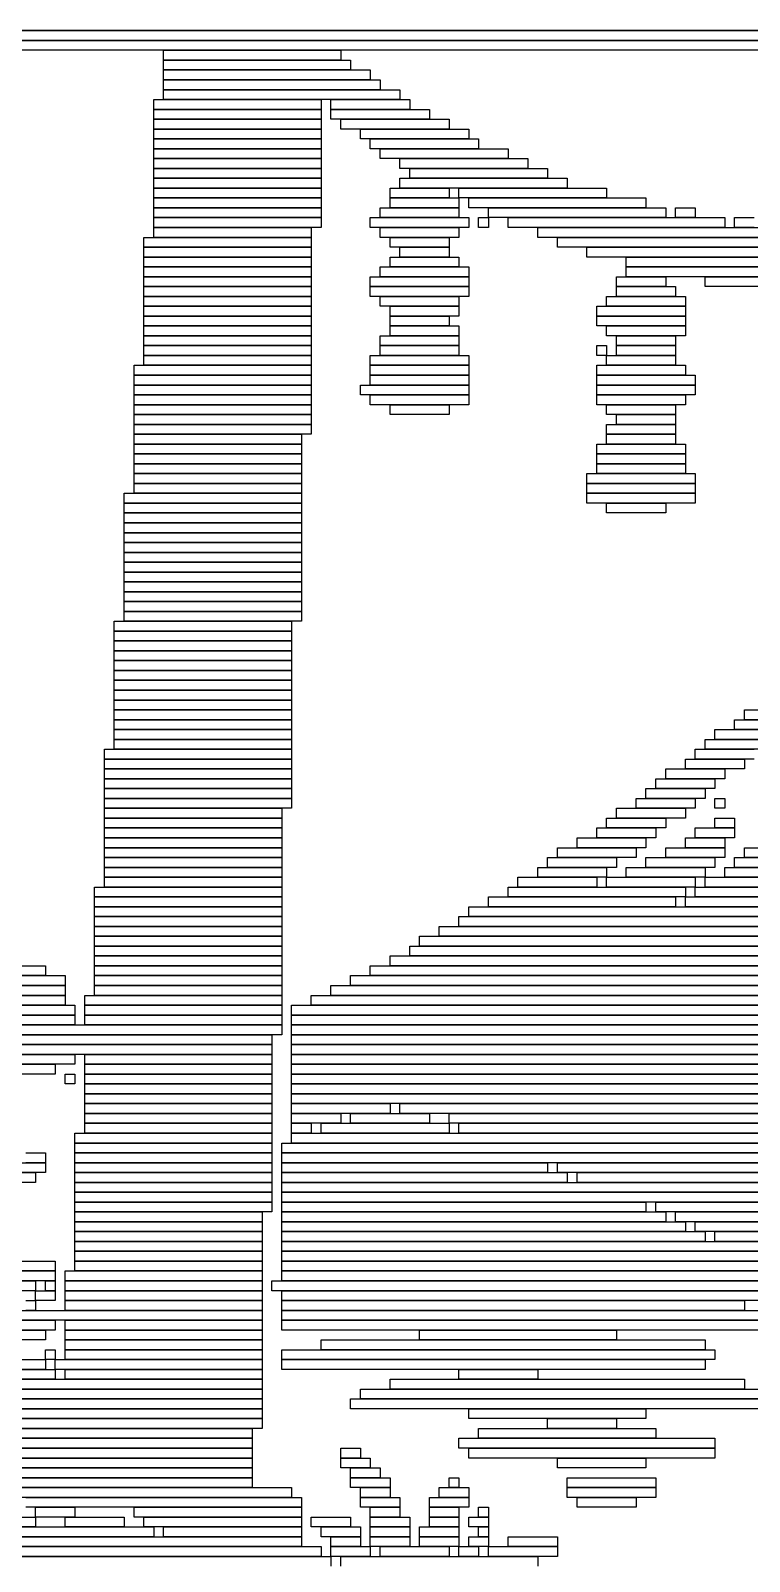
# Model space of a CAD drawing. Extents: x 290 to 734, y 306 to 705.
# Drawn here: x 434.5 to 507.5, y 413.5 to 569 of the extents above; entities that cross this region are included whole.
import ezdxf

# ---------------------------------------------------------------- set-up
doc = ezdxf.new("R2010")
doc.units = 0

msp = doc.modelspace()

# ---------------------------------------------------------------- linework, layer by layer
for p, q in [((625, 569), (413, 569)), ((413, 569), (625, 569)), ((625, 568), (413, 568)), ((424, 568), (571, 568)), ((571, 567), (424, 567)), ((448, 567), (466, 567)), ((448, 566), (448, 567)), ((466, 567), (466, 566)), ((466, 566), (448, 566)), ((448, 566), (467, 566)), ((448, 565), (448, 566)), ((467, 565), (448, 565)), ((448, 565), (469, 565)), ((448, 564), (448, 565)), ((467, 566), (467, 565)), ((469, 565), (469, 564)), ((469, 564), (448, 564)), ((448, 564), (470, 564)), ((448, 563), (448, 564)), ((470, 563), (448, 563)), ((448, 563), (472, 563)), ((448, 562), (448, 563)), ((470, 564), (470, 563)), ((472, 563), (472, 562)), ((447, 562), (464, 562)), ((447, 561), (447, 562)), ((472, 562), (448, 562)), ((464, 562), (464, 561)), ((465, 562), (473, 562)), ((465, 561), (465, 562)), ((473, 562), (473, 561)), ((464, 561), (447, 561)), ((447, 561), (464, 561)), ((447, 560), (447, 561)), ((464, 560), (447, 560)), ((447, 560), (464, 560)), ((447, 559), (447, 560)), ((464, 561), (464, 560)), ((464, 560), (464, 559)), ((473, 561), (465, 561)), ((465, 561), (475, 561)), ((465, 560), (465, 561)), ((475, 560), (465, 560)), ((466, 560), (477, 560)), ((466, 559), (466, 560)), ((475, 561), (475, 560)), ((477, 560), (477, 559)), ((464, 559), (447, 559)), ((447, 559), (464, 559)), ((447, 558), (447, 559)), ((464, 559), (464, 558)), ((477, 559), (466, 559)), ((468, 559), (479, 559)), ((468, 558), (468, 559)), ((479, 559), (479, 558)), ((464, 558), (447, 558)), ((447, 558), (464, 558)), ((447, 557), (447, 558)), ((464, 557), (447, 557)), ((447, 557), (464, 557)), ((447, 556), (447, 557)), ((464, 558), (464, 557)), ((464, 557), (464, 556)), ((479, 558), (468, 558)), ((469, 558), (480, 558)), ((469, 557), (469, 558)), ((480, 557), (469, 557)), ((470, 557), (483, 557)), ((470, 556), (470, 557)), ((480, 558), (480, 557)), ((483, 557), (483, 556)), ((464, 556), (447, 556)), ((447, 556), (464, 556)), ((447, 555), (447, 556)), ((464, 556), (464, 555)), ((483, 556), (470, 556)), ((472, 556), (485, 556)), ((472, 555), (472, 556)), ((485, 556), (485, 555)), ((464, 555), (447, 555)), ((447, 555), (464, 555)), ((447, 554), (447, 555)), ((464, 554), (447, 554)), ((447, 554), (464, 554)), ((447, 553), (447, 554)), ((464, 555), (464, 554)), ((464, 554), (464, 553)), ((485, 555), (472, 555)), ((472, 554), (489, 554)), ((472, 553), (472, 554)), ((473, 555), (487, 555)), ((473, 554), (473, 555)), ((487, 554), (473, 554)), ((487, 555), (487, 554)), ((489, 554), (489, 553)), ((464, 553), (447, 553)), ((447, 553), (464, 553)), ((447, 552), (447, 553)), ((464, 553), (464, 552)), ((471, 553), (477, 553)), ((471, 552), (471, 553)), ((489, 553), (472, 553)), ((477, 553), (477, 552)), ((478, 553), (493, 553)), ((478, 552), (478, 553)), ((493, 553), (493, 552)), ((464, 552), (447, 552)), ((447, 552), (464, 552)), ((447, 551), (447, 552)), ((464, 551), (447, 551)), ((447, 551), (464, 551)), ((447, 550), (447, 551)), ((464, 552), (464, 551)), ((464, 551), (464, 550)), ((470, 551), (478, 551)), ((470, 550), (470, 551)), ((477, 552), (471, 552)), ((471, 552), (478, 552)), ((471, 551), (471, 552)), ((478, 551), (471, 551)), ((493, 552), (478, 552)), ((478, 552), (478, 551)), ((478, 551), (478, 550)), ((479, 552), (497, 552)), ((479, 551), (479, 552)), ((497, 551), (479, 551)), ((481, 551), (499, 551)), ((481, 550), (481, 551)), ((497, 552), (497, 551)), ((499, 551), (499, 550)), ((500, 551), (502, 551)), ((500, 550), (500, 551)), ((502, 551), (502, 550)), ((464, 550), (447, 550)), ((447, 550), (464, 550)), ((447, 549), (447, 550)), ((464, 549), (447, 549)), ((447, 549), (463, 549)), ((447, 548), (447, 549)), ((463, 549), (463, 548)), ((464, 550), (464, 549)), ((469, 550), (479, 550)), ((469, 549), (469, 550)), ((479, 549), (469, 549)), ((478, 550), (470, 550)), ((470, 549), (478, 549)), ((470, 548), (470, 549)), ((478, 549), (478, 548)), ((479, 550), (479, 549)), ((480, 550), (481, 550)), ((480, 549), (480, 550)), ((481, 549), (480, 549)), ((499, 550), (481, 550)), ((481, 550), (481, 549)), ((483, 550), (505, 550)), ((483, 549), (483, 550)), ((505, 549), (483, 549)), ((486, 549), (517, 549)), ((486, 548), (486, 549)), ((502, 550), (500, 550)), ((505, 550), (505, 549)), ((506, 550), (508, 550)), ((506, 549), (506, 550)), ((508, 549), (506, 549)), ((446, 548), (463, 548)), ((446, 547), (446, 548)), ((463, 548), (447, 548)), ((463, 548), (463, 547)), ((478, 548), (470, 548)), ((471, 548), (477, 548)), ((471, 547), (471, 548)), ((477, 548), (477, 547)), ((517, 548), (486, 548)), ((488, 548), (550, 548)), ((488, 547), (488, 548)), ((463, 547), (446, 547)), ((446, 547), (463, 547)), ((446, 546), (446, 547)), ((463, 546), (446, 546)), ((446, 546), (463, 546)), ((446, 545), (446, 546)), ((463, 547), (463, 546)), ((463, 546), (463, 545)), ((477, 547), (471, 547)), ((471, 546), (478, 546)), ((471, 545), (471, 546)), ((472, 547), (477, 547)), ((472, 546), (472, 547)), ((477, 546), (472, 546)), ((477, 547), (477, 546)), ((478, 546), (478, 545)), ((550, 547), (488, 547)), ((491, 547), (547, 547)), ((491, 546), (491, 547)), ((547, 546), (491, 546)), ((495, 546), (543, 546)), ((495, 545), (495, 546)), ((463, 545), (446, 545)), ((446, 545), (463, 545)), ((446, 544), (446, 545)), ((463, 545), (463, 544)), ((470, 545), (479, 545)), ((470, 544), (470, 545)), ((478, 545), (471, 545)), ((479, 545), (479, 544)), ((543, 545), (495, 545)), ((495, 545), (539, 545)), ((495, 544), (495, 545)), ((463, 544), (446, 544)), ((446, 544), (463, 544)), ((446, 543), (446, 544)), ((463, 543), (446, 543)), ((446, 543), (463, 543)), ((446, 542), (446, 543)), ((463, 544), (463, 543)), ((463, 543), (463, 542)), ((469, 544), (479, 544)), ((469, 543), (469, 544)), ((479, 543), (469, 543)), ((469, 543), (479, 543)), ((469, 542), (469, 543)), ((479, 544), (470, 544)), ((479, 544), (479, 543)), ((479, 543), (479, 542)), ((494, 544), (499, 544)), ((494, 543), (494, 544)), ((499, 543), (494, 543)), ((494, 543), (500, 543)), ((494, 542), (494, 543)), ((539, 544), (495, 544)), ((499, 544), (499, 543)), ((500, 543), (500, 542)), ((503, 544), (534, 544)), ((503, 543), (503, 544)), ((534, 543), (503, 543)), ((463, 542), (446, 542)), ((446, 542), (463, 542)), ((446, 541), (446, 542)), ((463, 542), (463, 541)), ((479, 542), (469, 542)), ((470, 542), (478, 542)), ((470, 541), (470, 542)), ((478, 542), (478, 541)), ((493, 542), (501, 542)), ((493, 541), (493, 542)), ((500, 542), (494, 542)), ((501, 542), (501, 541)), ((463, 541), (446, 541)), ((446, 541), (463, 541)), ((446, 540), (446, 541)), ((463, 540), (446, 540)), ((446, 540), (463, 540)), ((446, 539), (446, 540)), ((463, 541), (463, 540)), ((463, 540), (463, 539)), ((478, 541), (470, 541)), ((471, 541), (478, 541)), ((471, 540), (471, 541)), ((478, 540), (471, 540)), ((471, 540), (477, 540)), ((471, 539), (471, 540)), ((477, 540), (477, 539)), ((478, 541), (478, 540)), ((492, 541), (501, 541)), ((492, 540), (492, 541)), ((501, 540), (492, 540)), ((492, 540), (501, 540)), ((492, 539), (492, 540)), ((501, 541), (493, 541)), ((501, 541), (501, 540)), ((501, 540), (501, 539)), ((463, 539), (446, 539)), ((446, 539), (463, 539)), ((446, 538), (446, 539)), ((463, 539), (463, 538)), ((477, 539), (471, 539)), ((471, 539), (478, 539)), ((471, 538), (471, 539)), ((478, 539), (478, 538)), ((501, 539), (492, 539)), ((493, 539), (501, 539)), ((493, 538), (493, 539)), ((501, 539), (501, 538)), ((463, 538), (446, 538)), ((446, 538), (463, 538)), ((446, 537), (446, 538)), ((463, 537), (446, 537)), ((446, 537), (463, 537)), ((446, 536), (446, 537)), ((463, 538), (463, 537)), ((463, 537), (463, 536)), ((470, 538), (478, 538)), ((470, 537), (470, 538)), ((478, 537), (470, 537)), ((470, 537), (478, 537)), ((470, 536), (470, 537)), ((478, 538), (471, 538)), ((478, 538), (478, 537)), ((478, 537), (478, 536)), ((492, 537), (493, 537)), ((492, 536), (492, 537)), ((501, 538), (493, 538)), ((493, 537), (493, 536)), ((494, 538), (500, 538)), ((494, 537), (494, 538)), ((500, 537), (494, 537)), ((494, 537), (500, 537)), ((494, 536), (494, 537)), ((500, 538), (500, 537)), ((500, 537), (500, 536)), ((445, 535), (463, 535)), ((445, 534), (445, 535)), ((463, 536), (446, 536)), ((446, 536), (463, 536)), ((446, 535), (446, 536)), ((463, 535), (446, 535)), ((463, 536), (463, 535)), ((463, 535), (463, 534)), ((469, 536), (479, 536)), ((469, 535), (469, 536)), ((479, 535), (469, 535)), ((469, 535), (479, 535)), ((469, 534), (469, 535)), ((478, 536), (470, 536)), ((479, 536), (479, 535)), ((479, 535), (479, 534)), ((493, 536), (492, 536)), ((492, 535), (501, 535)), ((492, 534), (492, 535)), ((493, 536), (500, 536)), ((493, 535), (493, 536)), ((500, 535), (493, 535)), ((500, 536), (494, 536)), ((500, 536), (500, 535)), ((501, 535), (501, 534)), ((463, 534), (445, 534)), ((445, 534), (463, 534)), ((445, 533), (445, 534)), ((463, 534), (463, 533)), ((479, 534), (469, 534)), ((469, 534), (479, 534)), ((469, 533), (469, 534)), ((479, 534), (479, 533)), ((501, 534), (492, 534)), ((492, 534), (502, 534)), ((492, 533), (492, 534)), ((502, 534), (502, 533)), ((463, 533), (445, 533)), ((445, 533), (463, 533)), ((445, 532), (445, 533)), ((463, 532), (445, 532)), ((445, 532), (463, 532)), ((445, 531), (445, 532)), ((463, 533), (463, 532)), ((463, 532), (463, 531)), ((468, 533), (479, 533)), ((468, 532), (468, 533)), ((479, 532), (468, 532)), ((479, 533), (469, 533)), ((469, 532), (479, 532)), ((469, 531), (469, 532)), ((479, 533), (479, 532)), ((479, 532), (479, 531)), ((502, 533), (492, 533)), ((492, 533), (502, 533)), ((492, 532), (492, 533)), ((502, 532), (492, 532)), ((492, 532), (501, 532)), ((492, 531), (492, 532)), ((501, 532), (501, 531)), ((502, 533), (502, 532)), ((463, 531), (445, 531)), ((445, 531), (463, 531)), ((445, 530), (445, 531)), ((463, 531), (463, 530)), ((479, 531), (469, 531)), ((471, 531), (477, 531)), ((471, 530), (471, 531)), ((477, 531), (477, 530)), ((501, 531), (492, 531)), ((493, 531), (500, 531)), ((493, 530), (493, 531)), ((500, 531), (500, 530)), ((463, 530), (445, 530)), ((445, 530), (463, 530)), ((445, 529), (445, 530)), ((463, 529), (445, 529)), ((445, 529), (463, 529)), ((445, 528), (445, 529)), ((463, 530), (463, 529)), ((463, 529), (463, 528)), ((477, 530), (471, 530)), ((500, 530), (493, 530)), ((493, 529), (500, 529)), ((493, 528), (493, 529)), ((494, 530), (500, 530)), ((494, 529), (494, 530)), ((500, 529), (494, 529)), ((500, 530), (500, 529)), ((500, 529), (500, 528)), ((463, 528), (445, 528)), ((445, 528), (462, 528)), ((445, 527), (445, 528)), ((462, 528), (462, 527)), ((500, 528), (493, 528)), ((493, 528), (500, 528)), ((493, 527), (493, 528)), ((500, 528), (500, 527)), ((462, 527), (445, 527)), ((445, 527), (462, 527)), ((445, 526), (445, 527)), ((462, 526), (445, 526)), ((445, 526), (462, 526)), ((445, 525), (445, 526)), ((462, 527), (462, 526)), ((462, 526), (462, 525)), ((492, 527), (501, 527)), ((492, 526), (492, 527)), ((501, 526), (492, 526)), ((492, 526), (501, 526)), ((492, 525), (492, 526)), ((500, 527), (493, 527)), ((501, 527), (501, 526)), ((501, 526), (501, 525)), ((462, 525), (445, 525)), ((445, 525), (462, 525)), ((445, 524), (445, 525)), ((462, 525), (462, 524)), ((501, 525), (492, 525)), ((492, 525), (501, 525)), ((492, 524), (492, 525)), ((501, 525), (501, 524)), ((462, 524), (445, 524)), ((445, 524), (462, 524)), ((445, 523), (445, 524)), ((462, 523), (445, 523)), ((445, 523), (462, 523)), ((445, 522), (445, 523)), ((462, 524), (462, 523)), ((462, 523), (462, 522)), ((491, 524), (502, 524)), ((491, 523), (491, 524)), ((502, 523), (491, 523)), ((491, 523), (502, 523)), ((491, 522), (491, 523)), ((501, 524), (492, 524)), ((502, 524), (502, 523)), ((502, 523), (502, 522)), ((444, 522), (462, 522)), ((444, 521), (444, 522)), ((462, 521), (444, 521)), ((444, 521), (462, 521)), ((444, 520), (444, 521)), ((462, 522), (445, 522)), ((462, 522), (462, 521)), ((462, 521), (462, 520)), ((502, 522), (491, 522)), ((491, 522), (502, 522)), ((491, 521), (491, 522)), ((502, 521), (491, 521)), ((493, 521), (499, 521)), ((493, 520), (493, 521)), ((499, 521), (499, 520)), ((502, 522), (502, 521)), ((462, 520), (444, 520)), ((444, 520), (462, 520)), ((444, 519), (444, 520)), ((462, 520), (462, 519)), ((499, 520), (493, 520)), ((462, 519), (444, 519)), ((444, 519), (462, 519)), ((444, 518), (444, 519)), ((462, 518), (444, 518)), ((444, 518), (462, 518)), ((444, 517), (444, 518)), ((462, 519), (462, 518)), ((462, 518), (462, 517)), ((462, 517), (444, 517)), ((444, 517), (462, 517)), ((444, 516), (444, 517)), ((462, 517), (462, 516)), ((462, 516), (444, 516)), ((444, 516), (462, 516)), ((444, 515), (444, 516)), ((462, 515), (444, 515)), ((444, 515), (462, 515)), ((444, 514), (444, 515)), ((462, 516), (462, 515)), ((462, 515), (462, 514)), ((462, 514), (444, 514)), ((444, 514), (462, 514)), ((444, 513), (444, 514)), ((462, 514), (462, 513)), ((462, 513), (444, 513)), ((444, 513), (462, 513)), ((444, 512), (444, 513)), ((462, 512), (444, 512)), ((444, 512), (462, 512)), ((444, 511), (444, 512)), ((462, 513), (462, 512)), ((462, 512), (462, 511)), ((462, 511), (444, 511)), ((444, 511), (462, 511)), ((444, 510), (444, 511)), ((462, 511), (462, 510)), ((443, 509), (461, 509)), ((443, 508), (443, 509)), ((462, 510), (444, 510)), ((444, 510), (462, 510)), ((444, 509), (444, 510)), ((462, 509), (444, 509)), ((461, 509), (461, 508)), ((462, 510), (462, 509)), ((461, 508), (443, 508)), ((443, 508), (461, 508)), ((443, 507), (443, 508)), ((461, 507), (443, 507)), ((443, 507), (461, 507)), ((443, 506), (443, 507)), ((461, 508), (461, 507)), ((461, 507), (461, 506)), ((461, 506), (443, 506)), ((443, 506), (461, 506)), ((443, 505), (443, 506)), ((461, 506), (461, 505)), ((461, 505), (443, 505)), ((443, 505), (461, 505)), ((443, 504), (443, 505)), ((461, 504), (443, 504)), ((443, 504), (461, 504)), ((443, 503), (443, 504)), ((461, 505), (461, 504)), ((461, 504), (461, 503)), ((461, 503), (443, 503)), ((443, 503), (461, 503)), ((443, 502), (443, 503)), ((461, 503), (461, 502)), ((461, 502), (443, 502)), ((443, 502), (461, 502)), ((443, 501), (443, 502)), ((461, 501), (443, 501)), ((443, 501), (461, 501)), ((443, 500), (443, 501)), ((461, 502), (461, 501)), ((461, 501), (461, 500)), ((461, 500), (443, 500)), ((443, 500), (461, 500)), ((443, 499), (443, 500)), ((461, 500), (461, 499)), ((507, 500), (512, 500)), ((507, 499), (507, 500)), ((461, 499), (443, 499)), ((443, 499), (461, 499)), ((443, 498), (443, 499)), ((461, 498), (443, 498)), ((443, 498), (461, 498)), ((443, 497), (443, 498)), ((461, 499), (461, 498)), ((461, 498), (461, 497)), ((504, 498), (510, 498)), ((504, 497), (504, 498)), ((506, 499), (511, 499)), ((506, 498), (506, 499)), ((511, 498), (506, 498)), ((512, 499), (507, 499)), ((461, 497), (443, 497)), ((443, 497), (461, 497)), ((443, 496), (443, 497)), ((461, 497), (461, 496)), ((503, 497), (509, 497)), ((503, 496), (503, 497)), ((510, 497), (504, 497)), ((442, 496), (461, 496)), ((442, 495), (442, 496)), ((461, 495), (442, 495)), ((442, 495), (461, 495)), ((442, 494), (442, 495)), ((461, 496), (443, 496)), ((461, 496), (461, 495)), ((461, 495), (461, 494)), ((501, 495), (507, 495)), ((501, 494), (501, 495)), ((502, 496), (508, 496)), ((502, 495), (502, 496)), ((508, 495), (502, 495)), ((509, 496), (503, 496)), ((507, 495), (507, 494)), ((461, 494), (442, 494)), ((442, 494), (461, 494)), ((442, 493), (442, 494)), ((461, 493), (442, 493)), ((442, 493), (461, 493)), ((442, 492), (442, 493)), ((461, 494), (461, 493)), ((461, 493), (461, 492)), ((498, 493), (504, 493)), ((498, 492), (498, 493)), ((499, 494), (505, 494)), ((499, 493), (499, 494)), ((505, 493), (499, 493)), ((507, 494), (501, 494)), ((504, 493), (504, 492)), ((505, 494), (505, 493)), ((461, 492), (442, 492)), ((442, 492), (461, 492)), ((442, 491), (442, 492)), ((461, 492), (461, 491)), ((497, 492), (503, 492)), ((497, 491), (497, 492)), ((504, 492), (498, 492)), ((503, 492), (503, 491)), ((461, 491), (442, 491)), ((442, 491), (461, 491)), ((442, 490), (442, 491)), ((461, 490), (442, 490)), ((442, 490), (460, 490)), ((442, 489), (442, 490)), ((460, 490), (460, 489)), ((461, 491), (461, 490)), ((494, 490), (501, 490)), ((494, 489), (494, 490)), ((496, 491), (502, 491)), ((496, 490), (496, 491)), ((502, 490), (496, 490)), ((503, 491), (497, 491)), ((501, 490), (501, 489)), ((502, 491), (502, 490)), ((504, 491), (505, 491)), ((504, 490), (504, 491)), ((505, 490), (504, 490)), ((505, 491), (505, 490)), ((460, 489), (442, 489)), ((442, 489), (460, 489)), ((442, 488), (442, 489)), ((460, 489), (460, 488)), ((493, 489), (499, 489)), ((493, 488), (493, 489)), ((501, 489), (494, 489)), ((499, 489), (499, 488)), ((504, 489), (506, 489)), ((504, 488), (504, 489)), ((506, 489), (506, 488)), ((460, 488), (442, 488)), ((442, 488), (460, 488)), ((442, 487), (442, 488)), ((460, 487), (442, 487)), ((442, 487), (460, 487)), ((442, 486), (442, 487)), ((460, 488), (460, 487)), ((460, 487), (460, 486)), ((490, 487), (497, 487)), ((490, 486), (490, 487)), ((492, 488), (498, 488)), ((492, 487), (492, 488)), ((498, 487), (492, 487)), ((499, 488), (493, 488)), ((497, 487), (497, 486)), ((498, 488), (498, 487)), ((501, 487), (505, 487)), ((501, 486), (501, 487)), ((502, 488), (506, 488)), ((502, 487), (502, 488)), ((506, 487), (502, 487)), ((506, 488), (504, 488)), ((505, 487), (505, 486)), ((506, 488), (506, 487)), ((460, 486), (442, 486)), ((442, 486), (460, 486)), ((442, 485), (442, 486)), ((460, 486), (460, 485)), ((488, 486), (496, 486)), ((488, 485), (488, 486)), ((497, 486), (490, 486)), ((496, 486), (496, 485)), ((499, 486), (505, 486)), ((499, 485), (499, 486)), ((505, 486), (501, 486)), ((505, 486), (505, 485)), ((507, 486), (512, 486)), ((507, 485), (507, 486)), ((460, 485), (442, 485)), ((442, 485), (460, 485)), ((442, 484), (442, 485)), ((460, 484), (442, 484)), ((442, 484), (460, 484)), ((442, 483), (442, 484)), ((460, 485), (460, 484)), ((460, 484), (460, 483)), ((486, 484), (493, 484)), ((486, 483), (486, 484)), ((487, 485), (494, 485)), ((487, 484), (487, 485)), ((494, 484), (487, 484)), ((496, 485), (488, 485)), ((493, 484), (493, 483)), ((494, 485), (494, 484)), ((495, 484), (503, 484)), ((495, 483), (495, 484)), ((497, 485), (504, 485)), ((497, 484), (497, 485)), ((504, 484), (497, 484)), ((505, 485), (499, 485)), ((503, 484), (503, 483)), ((504, 485), (504, 484)), ((505, 484), (511, 484)), ((505, 483), (505, 484)), ((506, 485), (511, 485)), ((506, 484), (506, 485)), ((511, 484), (506, 484)), ((512, 485), (507, 485)), ((460, 483), (442, 483)), ((442, 483), (460, 483)), ((442, 482), (442, 483)), ((460, 483), (460, 482)), ((484, 483), (492, 483)), ((484, 482), (484, 483)), ((493, 483), (486, 483)), ((492, 483), (492, 482)), ((493, 483), (502, 483)), ((493, 482), (493, 483)), ((503, 483), (495, 483)), ((502, 483), (502, 482)), ((503, 483), (516, 483)), ((503, 482), (503, 483)), ((511, 483), (505, 483)), ((441, 482), (460, 482)), ((441, 481), (441, 482)), ((460, 481), (441, 481)), ((441, 481), (460, 481)), ((441, 480), (441, 481)), ((460, 482), (442, 482)), ((460, 482), (460, 481)), ((460, 481), (460, 480)), ((481, 481), (500, 481)), ((481, 480), (481, 481)), ((483, 482), (501, 482)), ((483, 481), (483, 482)), ((501, 481), (483, 481)), ((492, 482), (484, 482)), ((502, 482), (493, 482)), ((500, 481), (500, 480)), ((501, 482), (501, 481)), ((501, 481), (515, 481)), ((501, 480), (501, 481)), ((502, 482), (516, 482)), ((502, 481), (502, 482)), ((516, 481), (502, 481)), ((516, 482), (503, 482)), ((460, 480), (441, 480)), ((441, 480), (460, 480)), ((441, 479), (441, 480)), ((460, 479), (441, 479)), ((441, 479), (460, 479)), ((441, 478), (441, 479)), ((460, 480), (460, 479)), ((460, 479), (460, 478)), ((478, 479), (514, 479)), ((478, 478), (478, 479)), ((479, 480), (571, 480)), ((479, 479), (479, 480)), ((571, 479), (479, 479)), ((500, 480), (481, 480)), ((515, 480), (501, 480)), ((460, 478), (441, 478)), ((441, 478), (460, 478)), ((441, 477), (441, 478)), ((460, 478), (460, 477)), ((476, 478), (575, 478)), ((476, 477), (476, 478)), ((514, 478), (478, 478)), ((460, 477), (441, 477)), ((441, 477), (460, 477)), ((441, 476), (441, 477)), ((460, 476), (441, 476)), ((441, 476), (460, 476)), ((441, 475), (441, 476)), ((460, 477), (460, 476)), ((460, 476), (460, 475)), ((473, 476), (577, 476)), ((473, 475), (473, 476)), ((474, 477), (577, 477)), ((474, 476), (474, 477)), ((577, 476), (474, 476)), ((575, 477), (476, 477)), ((460, 475), (441, 475)), ((441, 475), (460, 475)), ((441, 474), (441, 475)), ((460, 475), (460, 474)), ((471, 475), (577, 475)), ((471, 474), (471, 475)), ((577, 475), (473, 475)), ((412, 473), (438, 473)), ((413, 474), (436, 474)), ((436, 473), (413, 473)), ((436, 474), (436, 473)), ((438, 473), (438, 472)), ((460, 474), (441, 474)), ((441, 474), (460, 474)), ((441, 473), (441, 474)), ((460, 473), (441, 473)), ((441, 473), (460, 473)), ((441, 472), (441, 473)), ((460, 474), (460, 473)), ((460, 473), (460, 472)), ((467, 473), (577, 473)), ((467, 472), (467, 473)), ((469, 474), (577, 474)), ((469, 473), (469, 474)), ((577, 473), (469, 473)), ((577, 474), (471, 474)), ((438, 472), (412, 472)), ((412, 472), (438, 472)), ((438, 472), (438, 471)), ((460, 472), (441, 472)), ((441, 472), (460, 472)), ((441, 471), (441, 472)), ((460, 472), (460, 471)), ((465, 472), (577, 472)), ((465, 471), (465, 472)), ((577, 472), (467, 472)), ((410, 470), (439, 470)), ((438, 471), (412, 471)), ((412, 471), (438, 471)), ((438, 470), (412, 470)), ((438, 471), (438, 470)), ((439, 470), (439, 469)), ((440, 471), (460, 471)), ((440, 470), (440, 471)), ((460, 470), (440, 470)), ((440, 470), (460, 470)), ((440, 469), (440, 470)), ((460, 471), (441, 471)), ((460, 471), (460, 470)), ((460, 470), (460, 469)), ((461, 470), (577, 470)), ((461, 469), (461, 470)), ((463, 471), (577, 471)), ((463, 470), (463, 471)), ((577, 470), (463, 470)), ((577, 471), (465, 471)), ((439, 469), (410, 469)), ((410, 469), (439, 469)), ((439, 469), (439, 468)), ((460, 469), (440, 469)), ((440, 469), (460, 469)), ((440, 468), (440, 469)), ((460, 469), (460, 468)), ((577, 469), (461, 469)), ((461, 469), (577, 469)), ((461, 468), (461, 469)), ((439, 468), (410, 468)), ((410, 468), (460, 468)), ((460, 467), (410, 467)), ((411, 467), (459, 467)), ((460, 468), (440, 468)), ((459, 467), (459, 466)), ((460, 468), (460, 467)), ((577, 468), (461, 468)), ((461, 468), (577, 468)), ((461, 467), (461, 468)), ((577, 467), (461, 467)), ((461, 467), (577, 467)), ((461, 466), (461, 467)), ((459, 466), (411, 466)), ((427, 465), (439, 465)), ((428, 466), (459, 466)), ((459, 465), (428, 465)), ((439, 465), (439, 464)), ((440, 465), (459, 465)), ((440, 464), (440, 465)), ((459, 466), (459, 465)), ((459, 465), (459, 464)), ((577, 466), (461, 466)), ((461, 466), (577, 466)), ((461, 465), (461, 466)), ((577, 465), (461, 465)), ((461, 465), (577, 465)), ((461, 464), (461, 465)), ((439, 464), (427, 464)), ((433, 464), (437, 464)), ((437, 464), (437, 463)), ((459, 464), (440, 464)), ((440, 464), (459, 464)), ((440, 463), (440, 464)), ((459, 464), (459, 463)), ((577, 464), (461, 464)), ((461, 464), (563, 464)), ((461, 463), (461, 464)), ((437, 463), (433, 463)), ((438, 463), (439, 463)), ((438, 462), (438, 463)), ((439, 462), (438, 462)), ((439, 463), (439, 462)), ((459, 463), (440, 463)), ((440, 463), (459, 463)), ((440, 462), (440, 463)), ((459, 462), (440, 462)), ((440, 462), (459, 462)), ((440, 461), (440, 462)), ((459, 463), (459, 462)), ((459, 462), (459, 461)), ((563, 463), (461, 463)), ((461, 463), (560, 463)), ((461, 462), (461, 463)), ((560, 462), (461, 462)), ((461, 462), (557, 462)), ((461, 461), (461, 462)), ((459, 461), (440, 461)), ((440, 461), (459, 461)), ((440, 460), (440, 461)), ((459, 461), (459, 460)), ((557, 461), (461, 461)), ((461, 461), (556, 461)), ((461, 460), (461, 461)), ((459, 460), (440, 460)), ((440, 460), (459, 460)), ((440, 459), (440, 460)), ((459, 459), (440, 459)), ((440, 459), (459, 459)), ((440, 458), (440, 459)), ((459, 460), (459, 459)), ((459, 459), (459, 458)), ((556, 460), (461, 460)), ((461, 460), (471, 460)), ((461, 459), (461, 460)), ((471, 459), (461, 459)), ((461, 459), (466, 459)), ((461, 458), (461, 459)), ((466, 459), (466, 458)), ((467, 459), (475, 459)), ((467, 458), (467, 459)), ((471, 460), (471, 459)), ((472, 460), (554, 460)), ((472, 459), (472, 460)), ((554, 459), (472, 459)), ((475, 459), (475, 458)), ((477, 459), (553, 459)), ((477, 458), (477, 459)), ((459, 458), (440, 458)), ((440, 458), (459, 458)), ((440, 457), (440, 458)), ((459, 458), (459, 457)), ((466, 458), (461, 458)), ((461, 458), (463, 458)), ((461, 457), (461, 458)), ((463, 458), (463, 457)), ((464, 458), (477, 458)), ((464, 457), (464, 458)), ((475, 458), (467, 458)), ((553, 458), (477, 458)), ((477, 458), (477, 457)), ((478, 458), (547, 458)), ((478, 457), (478, 458)), ((439, 457), (459, 457)), ((439, 456), (439, 457)), ((459, 456), (439, 456)), ((439, 456), (459, 456)), ((439, 455), (439, 456)), ((459, 457), (440, 457)), ((459, 457), (459, 456)), ((459, 456), (459, 455)), ((460, 456), (542, 456)), ((460, 455), (460, 456)), ((463, 457), (461, 457)), ((461, 457), (544, 457)), ((461, 456), (461, 457)), ((544, 456), (461, 456)), ((477, 457), (464, 457)), ((547, 457), (478, 457)), ((434, 455), (436, 455)), ((436, 455), (436, 454)), ((459, 455), (439, 455)), ((439, 455), (459, 455)), ((439, 454), (439, 455)), ((459, 455), (459, 454)), ((542, 455), (460, 455)), ((460, 455), (540, 455)), ((460, 454), (460, 455)), ((430, 453), (435, 453)), ((432, 454), (436, 454)), ((436, 453), (432, 453)), ((436, 454), (434, 454)), ((435, 453), (435, 452)), ((436, 454), (436, 453)), ((459, 454), (439, 454)), ((439, 454), (459, 454)), ((439, 453), (439, 454)), ((459, 453), (439, 453)), ((439, 453), (459, 453)), ((439, 452), (439, 453)), ((459, 454), (459, 453)), ((459, 453), (459, 452)), ((540, 454), (460, 454)), ((460, 454), (487, 454)), ((460, 453), (460, 454)), ((487, 453), (460, 453)), ((460, 453), (489, 453)), ((460, 452), (460, 453)), ((487, 454), (487, 453)), ((488, 454), (539, 454)), ((488, 453), (488, 454)), ((539, 453), (488, 453)), ((489, 453), (489, 452)), ((490, 453), (538, 453)), ((490, 452), (490, 453)), ((435, 452), (430, 452)), ((459, 452), (439, 452)), ((439, 452), (459, 452)), ((439, 451), (439, 452)), ((459, 451), (439, 451)), ((439, 451), (459, 451)), ((439, 450), (439, 451)), ((459, 452), (459, 451)), ((459, 451), (459, 450)), ((489, 452), (460, 452)), ((460, 452), (578, 452)), ((460, 451), (460, 452)), ((578, 451), (460, 451)), ((460, 451), (529, 451)), ((460, 450), (460, 451)), ((538, 452), (490, 452)), ((459, 450), (439, 450)), ((439, 450), (459, 450)), ((439, 449), (439, 450)), ((459, 450), (459, 449)), ((529, 450), (460, 450)), ((460, 450), (497, 450)), ((460, 449), (460, 450)), ((497, 450), (497, 449)), ((498, 450), (527, 450)), ((498, 449), (498, 450)), ((459, 449), (439, 449)), ((439, 449), (458, 449)), ((439, 448), (439, 449)), ((458, 448), (439, 448)), ((439, 448), (458, 448)), ((439, 447), (439, 448)), ((458, 449), (458, 448)), ((458, 448), (458, 447)), ((497, 449), (460, 449)), ((460, 449), (499, 449)), ((460, 448), (460, 449)), ((499, 448), (460, 448)), ((460, 448), (501, 448)), ((460, 447), (460, 448)), ((527, 449), (498, 449)), ((499, 449), (499, 448)), ((500, 449), (526, 449)), ((500, 448), (500, 449)), ((526, 448), (500, 448)), ((501, 448), (501, 447)), ((502, 448), (522, 448)), ((502, 447), (502, 448)), ((458, 447), (439, 447)), ((439, 447), (458, 447)), ((439, 446), (439, 447)), ((458, 447), (458, 446)), ((501, 447), (460, 447)), ((460, 447), (503, 447)), ((460, 446), (460, 447)), ((522, 447), (502, 447)), ((503, 447), (503, 446)), ((504, 447), (519, 447)), ((504, 446), (504, 447)), ((458, 446), (439, 446)), ((439, 446), (458, 446)), ((439, 445), (439, 446)), ((458, 445), (439, 445)), ((439, 445), (458, 445)), ((439, 444), (439, 445)), ((458, 446), (458, 445)), ((458, 445), (458, 444)), ((503, 446), (460, 446)), ((460, 446), (578, 446)), ((460, 445), (460, 446)), ((578, 445), (460, 445)), ((460, 445), (578, 445)), ((460, 444), (460, 445)), ((519, 446), (504, 446)), ((431, 444), (437, 444)), ((437, 444), (437, 443)), ((458, 444), (439, 444)), ((439, 444), (458, 444)), ((439, 443), (439, 444)), ((458, 444), (458, 443)), ((578, 444), (460, 444)), ((460, 444), (510, 444)), ((460, 443), (460, 444)), ((412, 442), (435, 442)), ((430, 443), (437, 443)), ((437, 442), (430, 442)), ((437, 443), (431, 443)), ((435, 442), (435, 441)), ((436, 442), (437, 442)), ((436, 441), (436, 442)), ((437, 443), (437, 442)), ((437, 442), (437, 441)), ((438, 443), (458, 443)), ((438, 442), (438, 443)), ((458, 442), (438, 442)), ((438, 442), (458, 442)), ((438, 441), (438, 442)), ((458, 443), (439, 443)), ((458, 443), (458, 442)), ((458, 442), (458, 441)), ((459, 442), (578, 442)), ((459, 441), (459, 442)), ((510, 443), (460, 443)), ((460, 443), (578, 443)), ((460, 442), (460, 443)), ((578, 442), (460, 442)), ((435, 441), (412, 441)), ((435, 441), (437, 441)), ((435, 440), (435, 441)), ((437, 441), (436, 441)), ((437, 441), (437, 440)), ((458, 441), (438, 441)), ((438, 441), (458, 441)), ((438, 440), (438, 441)), ((458, 441), (458, 440)), ((578, 441), (459, 441)), ((460, 441), (578, 441)), ((460, 440), (460, 441)), ((414, 439), (458, 439)), ((434, 440), (435, 440)), ((435, 439), (434, 439)), ((437, 440), (435, 440)), ((435, 440), (435, 439)), ((458, 440), (438, 440)), ((438, 440), (458, 440)), ((438, 439), (438, 440)), ((458, 439), (438, 439)), ((458, 440), (458, 439)), ((458, 439), (458, 438)), ((578, 440), (460, 440)), ((460, 440), (507, 440)), ((460, 439), (460, 440)), ((507, 439), (460, 439)), ((460, 439), (514, 439)), ((460, 438), (460, 439)), ((507, 440), (507, 439)), ((404, 437), (436, 437)), ((458, 438), (414, 438)), ((414, 438), (437, 438)), ((437, 437), (414, 437)), ((436, 437), (436, 436)), ((437, 438), (437, 437)), ((438, 438), (458, 438)), ((438, 437), (438, 438)), ((458, 437), (438, 437)), ((438, 437), (458, 437)), ((438, 436), (438, 437)), ((458, 438), (458, 437)), ((458, 437), (458, 436)), ((514, 438), (460, 438)), ((460, 438), (513, 438)), ((460, 437), (460, 438)), ((513, 437), (460, 437)), ((474, 437), (494, 437)), ((474, 436), (474, 437)), ((494, 437), (494, 436)), ((436, 436), (404, 436)), ((458, 436), (438, 436)), ((438, 436), (458, 436)), ((438, 435), (438, 436)), ((458, 436), (458, 435)), ((464, 436), (503, 436)), ((464, 435), (464, 436)), ((494, 436), (474, 436)), ((503, 436), (503, 435)), ((404, 434), (436, 434)), ((436, 435), (437, 435)), ((436, 434), (436, 435)), ((437, 434), (436, 434)), ((436, 434), (436, 433)), ((437, 435), (437, 434)), ((437, 434), (458, 434)), ((437, 433), (437, 434)), ((458, 435), (438, 435)), ((438, 435), (458, 435)), ((438, 434), (438, 435)), ((458, 434), (438, 434)), ((458, 435), (458, 434)), ((458, 434), (458, 433)), ((460, 435), (504, 435)), ((460, 434), (460, 435)), ((504, 434), (460, 434)), ((460, 434), (503, 434)), ((460, 433), (460, 434)), ((503, 435), (464, 435)), ((503, 434), (503, 433)), ((504, 435), (504, 434)), ((402, 433), (437, 433)), ((436, 433), (404, 433)), ((458, 433), (437, 433)), ((437, 433), (437, 432)), ((438, 433), (458, 433)), ((438, 432), (438, 433)), ((458, 433), (458, 432)), ((503, 433), (460, 433)), ((478, 433), (486, 433)), ((478, 432), (478, 433)), ((486, 433), (486, 432)), ((401, 432), (458, 432)), ((458, 431), (401, 431)), ((401, 431), (458, 431)), ((437, 432), (402, 432)), ((458, 432), (438, 432)), ((458, 432), (458, 431)), ((458, 431), (458, 430)), ((468, 431), (512, 431)), ((468, 430), (468, 431)), ((471, 432), (507, 432)), ((471, 431), (471, 432)), ((507, 431), (471, 431)), ((486, 432), (478, 432)), ((507, 432), (507, 431)), ((458, 430), (401, 430)), ((401, 430), (458, 430)), ((458, 430), (458, 429)), ((467, 430), (511, 430)), ((467, 429), (467, 430)), ((512, 430), (468, 430)), ((458, 429), (401, 429)), ((401, 429), (458, 429)), ((458, 428), (401, 428)), ((401, 428), (458, 428)), ((458, 429), (458, 428)), ((458, 428), (458, 427)), ((511, 429), (467, 429)), ((479, 429), (497, 429)), ((479, 428), (479, 429)), ((497, 428), (479, 428)), ((487, 428), (494, 428)), ((487, 427), (487, 428)), ((494, 428), (494, 427)), ((497, 429), (497, 428)), ((458, 427), (401, 427)), ((401, 427), (457, 427)), ((457, 427), (457, 426)), ((480, 427), (498, 427)), ((480, 426), (480, 427)), ((494, 427), (487, 427)), ((498, 427), (498, 426)), ((457, 426), (401, 426)), ((402, 426), (457, 426)), ((457, 425), (402, 425)), ((402, 425), (457, 425)), ((457, 426), (457, 425)), ((457, 425), (457, 424)), ((466, 425), (468, 425)), ((466, 424), (466, 425)), ((468, 425), (468, 424)), ((478, 426), (504, 426)), ((478, 425), (478, 426)), ((504, 425), (478, 425)), ((479, 425), (504, 425)), ((479, 424), (479, 425)), ((498, 426), (480, 426)), ((504, 426), (504, 425)), ((504, 425), (504, 424)), ((457, 424), (402, 424)), ((402, 424), (457, 424)), ((457, 423), (402, 423)), ((403, 423), (457, 423)), ((457, 424), (457, 423)), ((457, 423), (457, 422)), ((468, 424), (466, 424)), ((466, 424), (469, 424)), ((466, 423), (466, 424)), ((469, 423), (466, 423)), ((467, 423), (470, 423)), ((467, 422), (467, 423)), ((469, 424), (469, 423)), ((470, 423), (470, 422)), ((504, 424), (479, 424)), ((488, 424), (497, 424)), ((488, 423), (488, 424)), ((497, 423), (488, 423)), ((497, 424), (497, 423)), ((457, 422), (403, 422)), ((403, 422), (457, 422)), ((457, 422), (457, 421)), ((470, 422), (467, 422)), ((467, 422), (471, 422)), ((467, 421), (467, 422)), ((471, 422), (471, 421)), ((477, 422), (478, 422)), ((477, 421), (477, 422)), ((478, 422), (478, 421)), ((489, 422), (498, 422)), ((489, 421), (489, 422)), ((498, 422), (498, 421)), ((457, 421), (403, 421)), ((432, 421), (461, 421)), ((461, 420), (432, 420)), ((434, 420), (462, 420)), ((461, 421), (461, 420)), ((462, 420), (462, 419)), ((471, 421), (467, 421)), ((468, 421), (471, 421)), ((468, 420), (468, 421)), ((471, 420), (468, 420)), ((468, 420), (472, 420)), ((468, 419), (468, 420)), ((471, 421), (471, 420)), ((472, 420), (472, 419)), ((475, 420), (479, 420)), ((475, 419), (475, 420)), ((476, 421), (479, 421)), ((476, 420), (476, 421)), ((479, 420), (476, 420)), ((478, 421), (477, 421)), ((479, 421), (479, 420)), ((479, 420), (479, 419)), ((498, 421), (489, 421)), ((489, 421), (498, 421)), ((489, 420), (489, 421)), ((498, 420), (489, 420)), ((490, 420), (496, 420)), ((490, 419), (490, 420)), ((496, 420), (496, 419)), ((498, 421), (498, 420)), ((462, 419), (434, 419)), ((435, 419), (439, 419)), ((435, 418), (435, 419)), ((439, 419), (439, 418)), ((445, 419), (462, 419)), ((445, 418), (445, 419)), ((462, 419), (462, 418)), ((472, 419), (468, 419)), ((469, 419), (472, 419)), ((469, 418), (469, 419)), ((472, 419), (472, 418)), ((479, 419), (475, 419)), ((475, 419), (478, 419)), ((475, 418), (475, 419)), ((478, 419), (478, 418)), ((480, 419), (481, 419)), ((480, 418), (480, 419)), ((481, 419), (481, 418)), ((496, 419), (490, 419)), ((407, 418), (435, 418)), ((435, 417), (407, 417)), ((407, 417), (447, 417)), ((439, 418), (435, 418)), ((435, 418), (435, 417)), ((438, 418), (444, 418)), ((438, 417), (438, 418)), ((444, 417), (438, 417)), ((444, 418), (444, 417)), ((462, 418), (445, 418)), ((446, 418), (462, 418)), ((446, 417), (446, 418)), ((462, 417), (446, 417)), ((447, 417), (447, 416)), ((448, 417), (462, 417)), ((448, 416), (448, 417)), ((462, 418), (462, 417)), ((462, 417), (462, 416)), ((463, 418), (467, 418)), ((463, 417), (463, 418)), ((467, 417), (463, 417)), ((464, 417), (468, 417)), ((464, 416), (464, 417)), ((467, 418), (467, 417)), ((468, 417), (468, 416)), ((472, 418), (469, 418)), ((469, 418), (473, 418)), ((469, 417), (469, 418)), ((473, 417), (469, 417)), ((469, 417), (473, 417)), ((469, 416), (469, 417)), ((473, 418), (473, 417)), ((473, 417), (473, 416)), ((474, 417), (478, 417)), ((474, 416), (474, 417)), ((478, 418), (475, 418)), ((475, 418), (478, 418)), ((475, 417), (475, 418)), ((478, 417), (475, 417)), ((478, 418), (478, 417)), ((478, 417), (478, 416)), ((479, 418), (481, 418)), ((479, 417), (479, 418)), ((481, 417), (479, 417)), ((481, 418), (480, 418)), ((480, 417), (481, 417)), ((480, 416), (480, 417)), ((481, 418), (481, 417)), ((481, 417), (481, 416)), ((447, 416), (407, 416)), ((408, 416), (462, 416)), ((462, 416), (448, 416)), ((462, 416), (462, 415)), ((468, 416), (464, 416)), ((465, 416), (468, 416)), ((465, 415), (465, 416)), ((468, 416), (468, 415)), ((473, 416), (469, 416)), ((469, 416), (473, 416)), ((469, 415), (469, 416)), ((473, 416), (473, 415)), ((478, 416), (474, 416)), ((474, 416), (478, 416)), ((474, 415), (474, 416)), ((478, 416), (478, 415)), ((479, 416), (481, 416)), ((479, 415), (479, 416)), ((481, 416), (480, 416)), ((481, 416), (481, 415)), ((483, 416), (488, 416)), ((483, 415), (483, 416)), ((488, 416), (488, 415)), ((462, 415), (408, 415)), ((408, 415), (464, 415)), ((464, 414), (408, 414)), ((408, 414), (465, 414)), ((464, 415), (464, 414)), ((468, 415), (465, 415)), ((465, 415), (469, 415)), ((465, 414), (465, 415)), ((469, 414), (465, 414)), ((465, 414), (465, 413)), ((466, 414), (486, 414)), ((466, 413), (466, 414)), ((473, 415), (469, 415)), ((469, 415), (469, 414)), ((470, 415), (477, 415)), ((470, 414), (470, 415)), ((477, 414), (470, 414)), ((478, 415), (474, 415)), ((477, 415), (477, 414)), ((478, 415), (480, 415)), ((478, 414), (478, 415)), ((480, 414), (478, 414)), ((481, 415), (479, 415)), ((480, 415), (480, 414)), ((481, 415), (488, 415)), ((481, 414), (481, 415)), ((488, 414), (481, 414)), ((488, 415), (483, 415)), ((486, 414), (486, 413)), ((488, 415), (488, 414))]:
    msp.add_line(p, q)

doc.saveas('drawing.dxf')
